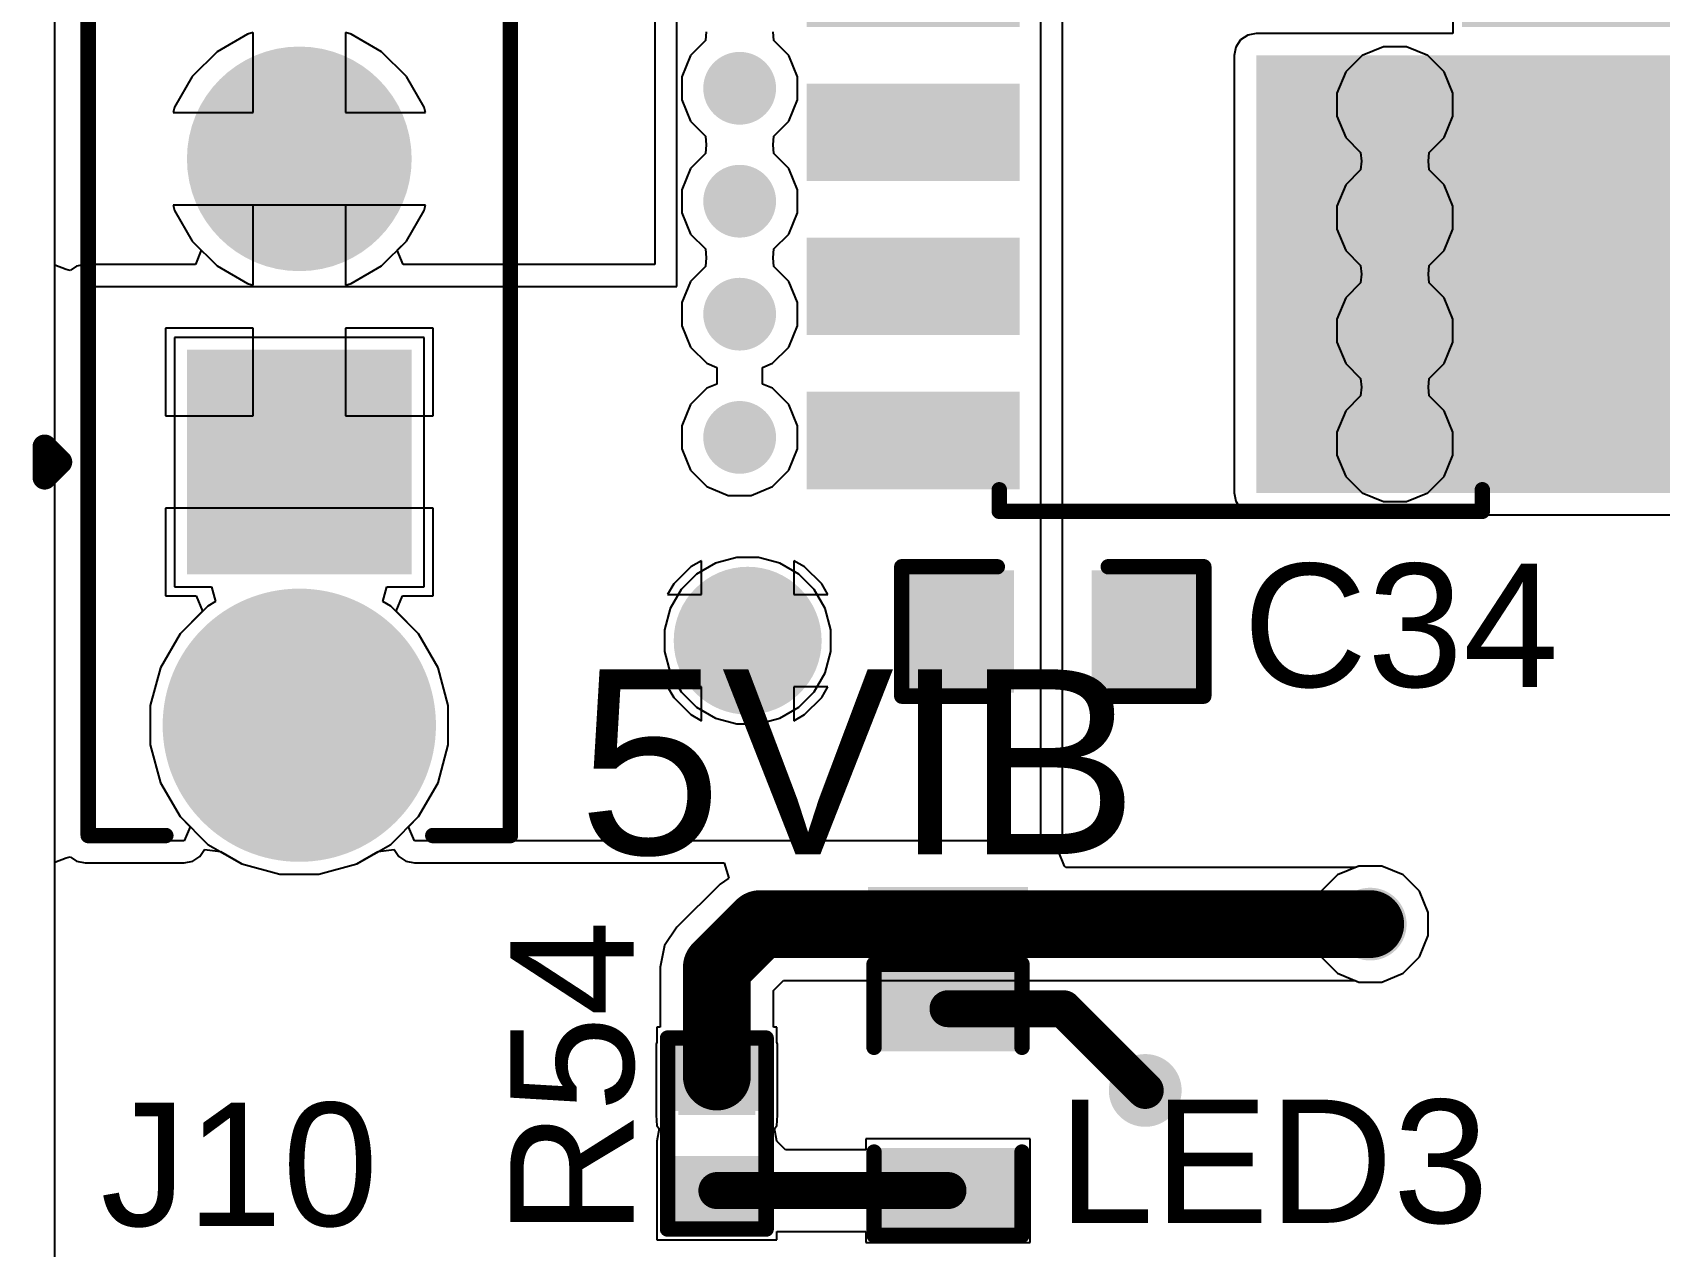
# Model space of a CAD drawing. Header units: millimetres. Extents: x 0 to 215, y 0 to 215.
# Drawn here: x 0.003 to 0.531, y 2.013 to 2.407 of the extents above; entities that cross this region are included whole.
import ezdxf

# ---------------------------------------------------------------- set-up
doc = ezdxf.new("R2010")
doc.units = ezdxf.units.MM
doc.header["$MEASUREMENT"] = 0
for name, color, linetype in [('BottomLayer', 5, 'Continuous'), ('BottomSolder', 6, 'Continuous'), ('MultiLayer', 9, 'Continuous'), ('PadHoleLayer', 156, 'Continuous'), ('TopLayer', 1, 'Continuous'), ('TopOverlay', 2, 'Continuous'), ('TopPaste', 8, 'Continuous'), ('TopSolder', 216, 'Continuous'), ('ViaHoleLayer', 16, 'Continuous')]:
    doc.layers.add(name, color=color, linetype=linetype)
doc.styles.add('Arial', font='', dxfattribs={"height": 0.2})
doc.styles.get('Arial').set_extended_font_data('Arial')

# ---------------------------------------------------------------- blocks, each defined once
blk = doc.blocks.new('R___0402_33')
at = {"layer": 'TopLayer'}
for points in [[(-0.0275, -0.0125), (-0.0275, 0.0125), (-0.0095, 0.0125), (-0.0095, -0.0125)], [(0.0095, -0.0125), (0.0095, 0.0125), (0.0275, 0.0125), (0.0275, -0.0125)]]:
    blk.add_hatch(color=1, dxfattribs=at).paths.add_polyline_path(points)
at = {"layer": 'TopPaste'}
for points in [[(-0.0275, -0.0125), (-0.0275, 0.0125), (-0.0095, 0.0125), (-0.0095, -0.0125)], [(0.0095, -0.0125), (0.0095, 0.0125), (0.0275, 0.0125), (0.0275, -0.0125)]]:
    blk.add_hatch(color=8, dxfattribs=at).paths.add_polyline_path(points)
at = {"layer": 'TopSolder'}
for points in [[(-0.02967, -0.01467), (-0.02967, 0.01467), (-0.00733, 0.01467), (-0.00733, -0.01467)], [(0.00733, -0.01467), (0.00733, 0.01467), (0.02967, 0.01467), (0.02967, -0.01467)]]:
    blk.add_hatch(color=216, dxfattribs=at).paths.add_polyline_path(points)
at = {"layer": 'TopOverlay'}
for points, const_width in [([(-0.031, 0.016), (-0.031, -0.016)], 0.005), ([(-0.031, 0.016), (0.031, 0.016)], 0.005), ([(0.031, 0.016), (0.031, -0.016)], 0.005), ([(-0.031, -0.016), (0.031, -0.016)], 0.005), ([(-0.032, -0.017), (0.032, -0.017)], 0.000127)]:
    blk.add_lwpolyline(points, dxfattribs=dict(at, const_width=const_width))
for points, const_width in [([(-0.03225, 0.016, 1), (-0.02975, 0.016, 1)], 0.0025), ([(-0.03225, 0.016, 1), (-0.02975, 0.016, 1)], 0.0025), ([(0.02975, 0.016, 1), (0.03225, 0.016, 1)], 0.0025), ([(0.02975, 0.016, 1), (0.03225, 0.016, 1)], 0.0025), ([(-0.03225, -0.016, 1), (-0.02975, -0.016, 1)], 0.0025), ([(-0.03225, -0.016, 1), (-0.02975, -0.016, 1)], 0.0025), ([(0.02975, -0.016, 1), (0.03225, -0.016, 1)], 0.0025), ([(0.02975, -0.016, 1), (0.03225, -0.016, 1)], 0.0025), ([(-0.03203, -0.017, 1), (-0.03197, -0.017, 1)], 0.0000635), ([(0.03197, -0.017, 1), (0.03203, -0.017, 1)], 0.0000635)]:
    blk.add_lwpolyline(points, format="xyb", close=True, dxfattribs=dict(at, const_width=const_width))
blk = doc.blocks.new('SOIC_8_81')
at = {"layer": 'TopLayer'}
for points in [[(-0.07579, 0.08681), (-0.07579, 0.06319), (-0.13681, 0.06319), (-0.13681, 0.08681)], [(0.13681, 0.08681), (0.13681, 0.06319), (0.07579, 0.06319), (0.07579, 0.08681)], [(-0.07579, 0.03681), (-0.07579, 0.01319), (-0.13681, 0.01319), (-0.13681, 0.03681)], [(0.13681, 0.03681), (0.13681, 0.01319), (0.07579, 0.01319), (0.07579, 0.03681)], [(-0.07579, -0.01319), (-0.07579, -0.03681), (-0.13681, -0.03681), (-0.13681, -0.01319)], [(0.13681, -0.01319), (0.13681, -0.03681), (0.07579, -0.03681), (0.07579, -0.01319)], [(-0.07579, -0.06319), (-0.07579, -0.08681), (-0.13681, -0.08681), (-0.13681, -0.06319)], [(0.13681, -0.06319), (0.13681, -0.08681), (0.07579, -0.08681), (0.07579, -0.06319)]]:
    blk.add_hatch(color=1, dxfattribs=at).paths.add_polyline_path(points)
at = {"layer": 'TopOverlay'}
blk.add_hatch(color=2, dxfattribs=at).paths.add_polyline_path([(-0.072, 0.062), (-0.059, 0.062), (-0.059, 0.088), (-0.072, 0.088)])
at = {"layer": 'TopPaste'}
for points in [[(-0.07579, 0.08681), (-0.07579, 0.06319), (-0.13681, 0.06319), (-0.13681, 0.08681)], [(0.13681, 0.08681), (0.13681, 0.06319), (0.07579, 0.06319), (0.07579, 0.08681)], [(-0.07579, 0.03681), (-0.07579, 0.01319), (-0.13681, 0.01319), (-0.13681, 0.03681)], [(0.13681, 0.03681), (0.13681, 0.01319), (0.07579, 0.01319), (0.07579, 0.03681)], [(-0.07579, -0.01319), (-0.07579, -0.03681), (-0.13681, -0.03681), (-0.13681, -0.01319)], [(0.13681, -0.01319), (0.13681, -0.03681), (0.07579, -0.03681), (0.07579, -0.01319)], [(-0.07579, -0.06319), (-0.07579, -0.08681), (-0.13681, -0.08681), (-0.13681, -0.06319)], [(0.13681, -0.06319), (0.13681, -0.08681), (0.07579, -0.08681), (0.07579, -0.06319)]]:
    blk.add_hatch(color=8, dxfattribs=at).paths.add_polyline_path(points)
at = {"layer": 'TopSolder'}
for points in [[(-0.07179, 0.09081), (-0.07179, 0.05919), (-0.14081, 0.05919), (-0.14081, 0.09081)], [(0.14081, 0.09081), (0.14081, 0.05919), (0.07179, 0.05919), (0.07179, 0.09081)], [(-0.07179, 0.04081), (-0.07179, 0.00919), (-0.14081, 0.00919), (-0.14081, 0.04081)], [(0.14081, 0.04081), (0.14081, 0.00919), (0.07179, 0.00919), (0.07179, 0.04081)], [(-0.07179, -0.00919), (-0.07179, -0.04081), (-0.14081, -0.04081), (-0.14081, -0.00919)], [(0.14081, -0.00919), (0.14081, -0.04081), (0.07179, -0.04081), (0.07179, -0.00919)], [(-0.07179, -0.05919), (-0.07179, -0.09081), (-0.14081, -0.09081), (-0.14081, -0.05919)], [(0.14081, -0.05919), (0.14081, -0.09081), (0.07179, -0.09081), (0.07179, -0.05919)]]:
    blk.add_hatch(color=216, dxfattribs=at).paths.add_polyline_path(points)
at = {"layer": 'TopOverlay', "const_width": 0.005}
for points in [[(0.07837, 0.098), (-0.07837, 0.098)], [(-0.07837, 0.098), (-0.07837, 0.091)], [(0.07837, 0.098), (0.07837, 0.091)], [(-0.148, 0.08), (-0.148, 0.07)], [(-0.143, 0.075), (-0.148, 0.08)], [(-0.143, 0.075), (-0.148, 0.07)], [(-0.07837, -0.091), (-0.07837, -0.098)], [(0.07837, -0.091), (0.07837, -0.098)], [(0.07837, -0.098), (-0.07837, -0.098)]]:
    blk.add_lwpolyline(points, dxfattribs=at)
at = {"layer": 'TopOverlay', "const_width": 0.0025}
for points in [[(-0.07962, 0.098, 1), (-0.07712, 0.098, 1)], [(-0.07962, 0.098, 1), (-0.07712, 0.098, 1)], [(0.07712, 0.098, 1), (0.07962, 0.098, 1)], [(0.07712, 0.098, 1), (0.07962, 0.098, 1)], [(-0.07962, 0.091, 1), (-0.07712, 0.091, 1)], [(0.07712, 0.091, 1), (0.07962, 0.091, 1)], [(-0.14925, 0.08, 1), (-0.14675, 0.08, 1)], [(-0.14925, 0.08, 1), (-0.14675, 0.08, 1)], [(-0.14425, 0.075, 1), (-0.14175, 0.075, 1)], [(-0.14425, 0.075, 1), (-0.14175, 0.075, 1)], [(-0.14925, 0.07, 1), (-0.14675, 0.07, 1)], [(-0.14925, 0.07, 1), (-0.14675, 0.07, 1)], [(-0.07962, -0.091, 1), (-0.07712, -0.091, 1)], [(0.07712, -0.091, 1), (0.07962, -0.091, 1)], [(-0.07962, -0.098, 1), (-0.07712, -0.098, 1)], [(-0.07962, -0.098, 1), (-0.07712, -0.098, 1)], [(0.07712, -0.098, 1), (0.07962, -0.098, 1)], [(0.07712, -0.098, 1), (0.07962, -0.098, 1)]]:
    blk.add_lwpolyline(points, format="xyb", close=True, dxfattribs=at)
blk = doc.blocks.new('LED_0603_91')
at = {"layer": 'TopLayer'}
for points in [[(-0.03937, 0.01969), (-0.01969, 0.01969), (-0.01969, -0.01969), (-0.03937, -0.01969)], [(0.01969, 0.01969), (0.03937, 0.01969), (0.03937, -0.01969), (0.01969, -0.01969)]]:
    blk.add_hatch(color=1, dxfattribs=at).paths.add_polyline_path(points)
at = {"layer": 'TopOverlay'}
blk.add_hatch(color=2, dxfattribs=at).paths.add_polyline_path([(0.044, -0.026), (0.069, -0.026), (0.069, 0.026), (0.044, 0.026)])
at = {"layer": 'TopPaste'}
for points in [[(-0.03937, 0.01969), (-0.01969, 0.01969), (-0.01969, -0.01969), (-0.03937, -0.01969)], [(0.01969, 0.01969), (0.03937, 0.01969), (0.03937, -0.01969), (0.01969, -0.01969)]]:
    blk.add_hatch(color=8, dxfattribs=at).paths.add_polyline_path(points)
at = {"layer": 'TopSolder'}
for points in [[(-0.04337, 0.02369), (-0.01569, 0.02369), (-0.01569, -0.02369), (-0.04337, -0.02369)], [(0.01569, 0.02369), (0.04337, 0.02369), (0.04337, -0.02369), (0.01569, -0.02369)]]:
    blk.add_hatch(color=216, dxfattribs=at).paths.add_polyline_path(points)
at = {"layer": 'TopOverlay', "const_width": 0.005}
for points in [[(-0.044, 0.024), (-0.017, 0.024)], [(-0.044, 0.024), (-0.044, -0.024)], [(0.017, 0.024), (0.044, 0.024)], [(0.044, 0.024), (0.044, -0.024)], [(-0.044, -0.024), (-0.017, -0.024)], [(0.017, -0.024), (0.044, -0.024)]]:
    blk.add_lwpolyline(points, dxfattribs=at)
at = {"layer": 'TopOverlay', "const_width": 0.0025}
for points in [[(-0.04525, 0.024, 1), (-0.04275, 0.024, 1)], [(-0.04525, 0.024, 1), (-0.04275, 0.024, 1)], [(-0.01825, 0.024, 1), (-0.01575, 0.024, 1)], [(0.01575, 0.024, 1), (0.01825, 0.024, 1)], [(0.04275, 0.024, 1), (0.04525, 0.024, 1)], [(0.04275, 0.024, 1), (0.04525, 0.024, 1)], [(-0.04525, -0.024, 1), (-0.04275, -0.024, 1)], [(-0.04525, -0.024, 1), (-0.04275, -0.024, 1)], [(-0.01825, -0.024, 1), (-0.01575, -0.024, 1)], [(0.01575, -0.024, 1), (0.01825, -0.024, 1)], [(0.04275, -0.024, 1), (0.04525, -0.024, 1)], [(0.04275, -0.024, 1), (0.04525, -0.024, 1)]]:
    blk.add_lwpolyline(points, format="xyb", close=True, dxfattribs=at)
blk = doc.blocks.new('T____P______TH_1_8___H_________0_92___105')
at = {"layer": 'BottomLayer'}
h = blk.add_hatch(color=5, dxfattribs=at)
edge = h.paths.add_edge_path()
edge.add_arc((0.006, 0.017), 0.02, 0, 360)
at = {"layer": 'BottomSolder'}
h = blk.add_hatch(color=6, dxfattribs=at)
edge = h.paths.add_edge_path()
edge.add_arc((0.006, 0.017), 0.024, 0, 360)
at = {"layer": 'MultiLayer'}
h = blk.add_hatch(color=9, dxfattribs=at)
edge = h.paths.add_edge_path()
edge.add_arc((0.006, 0.017), 0.02, 0, 360)
at = {"layer": 'PadHoleLayer'}
h = blk.add_hatch(color=156, dxfattribs=at)
edge = h.paths.add_edge_path()
edge.add_arc((0.006, 0.017), 0.01, 0, 360)
at = {"layer": 'TopLayer'}
h = blk.add_hatch(color=1, dxfattribs=at)
edge = h.paths.add_edge_path()
edge.add_arc((0.006, 0.017), 0.02, 0, 360)
at = {"layer": 'TopSolder'}
h = blk.add_hatch(color=216, dxfattribs=at)
edge = h.paths.add_edge_path()
edge.add_arc((0.006, 0.017), 0.024, 0, 360)
blk = doc.blocks.new('1053111206_108')
at = {"layer": 'BottomLayer'}
h = blk.add_hatch(color=5, dxfattribs=at)
edge = h.paths.add_edge_path()
edge.add_arc((-0.3315, 0.02638), 0.04134, 0, 360)
blk.add_hatch(color=5, dxfattribs=at).paths.add_polyline_path([(-0.27953, 0.05984), (-0.2126, 0.05984), (-0.2126, -0.00709), (-0.27953, -0.00709)])
h = blk.add_hatch(color=5, dxfattribs=at)
edge = h.paths.add_edge_path()
edge.add_arc((-0.14764, 0.02638), 0.03346, 0, 360)
at = {"layer": 'BottomSolder'}
h = blk.add_hatch(color=6, dxfattribs=at)
edge = h.paths.add_edge_path()
edge.add_arc((-0.3315, 0.02638), 0.04434, 0, 360)
blk.add_hatch(color=6, dxfattribs=at).paths.add_polyline_path([(-0.28253, 0.06284), (-0.2096, 0.06284), (-0.2096, -0.01009), (-0.28253, -0.01009)])
h = blk.add_hatch(color=6, dxfattribs=at)
edge = h.paths.add_edge_path()
edge.add_arc((-0.14764, 0.02638), 0.03646, 0, 360)
at = {"layer": 'MultiLayer'}
h = blk.add_hatch(color=9, dxfattribs=at)
edge = h.paths.add_edge_path()
edge.add_arc((-0.3315, 0.02638), 0.04134, 0, 360)
h = blk.add_hatch(color=9, dxfattribs=at)
edge = h.paths.add_edge_path()
edge.add_arc((-0.14764, 0.02638), 0.03346, 0, 360)
at = {"layer": 'PadHoleLayer'}
h = blk.add_hatch(color=156, dxfattribs=at)
edge = h.paths.add_edge_path()
edge.add_arc((-0.3315, 0.02638), 0.0315, 0, 360)
h = blk.add_hatch(color=156, dxfattribs=at)
edge = h.paths.add_edge_path()
edge.add_arc((-0.24606, 0.02638), 0.02362, 0, 360)
h = blk.add_hatch(color=156, dxfattribs=at)
edge = h.paths.add_edge_path()
edge.add_arc((-0.14764, 0.02638), 0.02362, 0, 360)
at = {"layer": 'TopLayer'}
h = blk.add_hatch(color=1, dxfattribs=at)
edge = h.paths.add_edge_path()
edge.add_arc((-0.3315, 0.02638), 0.04134, 0, 360)
blk.add_hatch(color=1, dxfattribs=at).paths.add_polyline_path([(-0.27953, 0.05984), (-0.2126, 0.05984), (-0.2126, -0.00709), (-0.27953, -0.00709)])
h = blk.add_hatch(color=1, dxfattribs=at)
edge = h.paths.add_edge_path()
edge.add_arc((-0.14764, 0.02638), 0.03346, 0, 360)
at = {"layer": 'TopSolder'}
h = blk.add_hatch(color=216, dxfattribs=at)
edge = h.paths.add_edge_path()
edge.add_arc((-0.3315, 0.02638), 0.04434, 0, 360)
blk.add_hatch(color=216, dxfattribs=at).paths.add_polyline_path([(-0.28253, 0.06284), (-0.2096, 0.06284), (-0.2096, -0.01009), (-0.28253, -0.01009)])
h = blk.add_hatch(color=216, dxfattribs=at)
edge = h.paths.add_edge_path()
edge.add_arc((-0.14764, 0.02638), 0.03646, 0, 360)
at = {"layer": 'TopOverlay'}
for points, const_width in [([(-0.25106, 0.109), (-0.24106, 0.109)], 0.00787), ([(-0.25106, 0.109), (-0.24606, 0.104)], 0.00787), ([(-0.24106, 0.109), (-0.24606, 0.104)], 0.00787), ([(-0.36732, 0.09488), (0.36732, 0.09488)], 0.005), ([(-0.36732, 0.09488), (-0.36732, 0.06969)], 0.005), ([(-0.36732, -0.01693), (-0.36732, -0.04213)], 0.005), ([(-0.36732, -0.04213), (-0.04921, -0.04213)], 0.005)]:
    blk.add_lwpolyline(points, dxfattribs=dict(at, const_width=const_width))
for points, const_width in [([(-0.25303, 0.109, 1), (-0.24909, 0.109, 1)], 0.00394), ([(-0.25303, 0.109, 1), (-0.24909, 0.109, 1)], 0.00394), ([(-0.24303, 0.109, 1), (-0.23909, 0.109, 1)], 0.00394), ([(-0.24303, 0.109, 1), (-0.23909, 0.109, 1)], 0.00394), ([(-0.24803, 0.104, 1), (-0.24409, 0.104, 1)], 0.00394), ([(-0.24803, 0.104, 1), (-0.24409, 0.104, 1)], 0.00394), ([(-0.36857, 0.09488, 1), (-0.36607, 0.09488, 1)], 0.0025), ([(-0.36857, 0.09488, 1), (-0.36607, 0.09488, 1)], 0.0025), ([(-0.36857, 0.06969, 1), (-0.36607, 0.06969, 1)], 0.0025), ([(-0.36857, -0.01693, 1), (-0.36607, -0.01693, 1)], 0.0025), ([(-0.36857, -0.04213, 1), (-0.36607, -0.04213, 1)], 0.0025), ([(-0.36857, -0.04213, 1), (-0.36607, -0.04213, 1)], 0.0025)]:
    blk.add_lwpolyline(points, format="xyb", close=True, dxfattribs=dict(at, const_width=const_width))
blk = doc.blocks.new('C___0603_173')
at = {"layer": 'TopLayer'}
for points in [[(-0.015, 0.0175), (-0.015, -0.0175), (-0.045, -0.0175), (-0.045, 0.0175)], [(0.045, 0.0175), (0.045, -0.0175), (0.015, -0.0175), (0.015, 0.0175)]]:
    blk.add_hatch(color=1, dxfattribs=at).paths.add_polyline_path(points)
at = {"layer": 'TopPaste'}
for points in [[(-0.015, 0.0175), (-0.015, -0.0175), (-0.045, -0.0175), (-0.045, 0.0175)], [(0.045, 0.0175), (0.045, -0.0175), (0.015, -0.0175), (0.015, 0.0175)]]:
    blk.add_hatch(color=8, dxfattribs=at).paths.add_polyline_path(points)
at = {"layer": 'TopSolder'}
for points in [[(-0.01264, 0.01986), (-0.01264, -0.01986), (-0.04736, -0.01986), (-0.04736, 0.01986)], [(0.04736, 0.01986), (0.04736, -0.01986), (0.01264, -0.01986), (0.01264, 0.01986)]]:
    blk.add_hatch(color=216, dxfattribs=at).paths.add_polyline_path(points)
at = {"layer": 'TopOverlay', "const_width": 0.005}
for points in [[(-0.018, 0.021), (-0.049, 0.021)], [(-0.049, 0.021), (-0.049, -0.021)], [(0.049, 0.021), (0.018, 0.021)], [(0.049, 0.021), (0.049, -0.021)], [(-0.018, -0.021), (-0.049, -0.021)], [(0.049, -0.021), (0.018, -0.021)]]:
    blk.add_lwpolyline(points, dxfattribs=at)
at = {"layer": 'TopOverlay', "const_width": 0.0025}
for points in [[(-0.05025, 0.021, 1), (-0.04775, 0.021, 1)], [(-0.05025, 0.021, 1), (-0.04775, 0.021, 1)], [(-0.01925, 0.021, 1), (-0.01675, 0.021, 1)], [(0.01675, 0.021, 1), (0.01925, 0.021, 1)], [(0.04775, 0.021, 1), (0.05025, 0.021, 1)], [(0.04775, 0.021, 1), (0.05025, 0.021, 1)], [(-0.05025, -0.021, 1), (-0.04775, -0.021, 1)], [(-0.05025, -0.021, 1), (-0.04775, -0.021, 1)], [(-0.01925, -0.021, 1), (-0.01675, -0.021, 1)], [(0.01675, -0.021, 1), (0.01925, -0.021, 1)], [(0.04775, -0.021, 1), (0.05025, -0.021, 1)], [(0.04775, -0.021, 1), (0.05025, -0.021, 1)]]:
    blk.add_lwpolyline(points, format="xyb", close=True, dxfattribs=at)

msp = doc.modelspace()

# ---------------------------------------------------------------- hatches: boundary and pattern name
at = {"layer": 'BottomLayer'}
h = msp.add_hatch(color=5, dxfattribs=at)
edge = h.paths.add_edge_path()
edge.add_arc((0.2324, 2.38933), 0.01181, 0, 360)
h = msp.add_hatch(color=5, dxfattribs=at)
edge = h.paths.add_edge_path()
edge.add_arc((0.445, 2.384), 0.01181, 0, 360)
h = msp.add_hatch(color=5, dxfattribs=at)
edge = h.paths.add_edge_path()
edge.add_arc((0.2324, 2.35267), 0.01181, 0, 360)
h = msp.add_hatch(color=5, dxfattribs=at)
edge = h.paths.add_edge_path()
edge.add_arc((0.445, 2.34733), 0.01181, 0, 360)
h = msp.add_hatch(color=5, dxfattribs=at)
edge = h.paths.add_edge_path()
edge.add_arc((0.2324, 2.316), 0.01181, 0, 360)
h = msp.add_hatch(color=5, dxfattribs=at)
edge = h.paths.add_edge_path()
edge.add_arc((0.445, 2.31067), 0.01181, 0, 360)
h = msp.add_hatch(color=5, dxfattribs=at)
edge = h.paths.add_edge_path()
edge.add_arc((0.2324, 2.276), 0.01181, 0, 360)
h = msp.add_hatch(color=5, dxfattribs=at)
edge = h.paths.add_edge_path()
edge.add_arc((0.445, 2.274), 0.01181, 0, 360)
h = msp.add_hatch(color=5, dxfattribs=at)
edge = h.paths.add_edge_path()
edge.add_arc((0.437, 2.118), 0.01181, 0, 360)
h = msp.add_hatch(color=5, dxfattribs=at)
edge = h.paths.add_edge_path()
edge.add_arc((0.364, 2.064), 0.01181, 0, 360)
at = {"layer": 'TopLayer'}
h = msp.add_hatch(color=1, dxfattribs=at)
edge = h.paths.add_edge_path()
edge.add_arc((0.2324, 2.38933), 0.01181, 0, 360)
for points in [[(0.4, 2.258), (0.596, 2.258), (0.596, 2.4), (0.4, 2.4)], [(0.2125, 2.056), (0.2375, 2.056), (0.2375, 2.079), (0.2125, 2.079)]]:
    msp.add_hatch(color=1, dxfattribs=at).paths.add_polyline_path(points)
h = msp.add_hatch(color=1, dxfattribs=at)
edge = h.paths.add_edge_path()
edge.add_arc((0.445, 2.384), 0.01181, 0, 360)
h = msp.add_hatch(color=1, dxfattribs=at)
edge = h.paths.add_edge_path()
edge.add_arc((0.2324, 2.35267), 0.01181, 0, 360)
h = msp.add_hatch(color=1, dxfattribs=at)
edge = h.paths.add_edge_path()
edge.add_arc((0.445, 2.34733), 0.01181, 0, 360)
h = msp.add_hatch(color=1, dxfattribs=at)
edge = h.paths.add_edge_path()
edge.add_arc((0.2324, 2.316), 0.01181, 0, 360)
h = msp.add_hatch(color=1, dxfattribs=at)
edge = h.paths.add_edge_path()
edge.add_arc((0.445, 2.31067), 0.01181, 0, 360)
h = msp.add_hatch(color=1, dxfattribs=at)
edge = h.paths.add_edge_path()
edge.add_arc((0.2324, 2.276), 0.01181, 0, 360)
h = msp.add_hatch(color=1, dxfattribs=at)
edge = h.paths.add_edge_path()
edge.add_arc((0.445, 2.274), 0.01181, 0, 360)
h = msp.add_hatch(color=1, dxfattribs=at)
edge = h.paths.add_edge_path()
edge.add_arc((0.437, 2.118), 0.01181, 0, 360)
h = msp.add_hatch(color=1, dxfattribs=at)
edge = h.paths.add_edge_path()
edge.add_arc((0.364, 2.064), 0.01181, 0, 360)
at = {"layer": 'ViaHoleLayer'}
h = msp.add_hatch(color=16, dxfattribs=at)
edge = h.paths.add_edge_path()
edge.add_arc((0.2324, 2.38933), 0.00591, 0, 360)
h = msp.add_hatch(color=16, dxfattribs=at)
edge = h.paths.add_edge_path()
edge.add_arc((0.445, 2.384), 0.00591, 0, 360)
h = msp.add_hatch(color=16, dxfattribs=at)
edge = h.paths.add_edge_path()
edge.add_arc((0.2324, 2.35267), 0.00591, 0, 360)
h = msp.add_hatch(color=16, dxfattribs=at)
edge = h.paths.add_edge_path()
edge.add_arc((0.445, 2.34733), 0.00591, 0, 360)
h = msp.add_hatch(color=16, dxfattribs=at)
edge = h.paths.add_edge_path()
edge.add_arc((0.2324, 2.316), 0.00591, 0, 360)
h = msp.add_hatch(color=16, dxfattribs=at)
edge = h.paths.add_edge_path()
edge.add_arc((0.445, 2.31067), 0.00591, 0, 360)
h = msp.add_hatch(color=16, dxfattribs=at)
edge = h.paths.add_edge_path()
edge.add_arc((0.2324, 2.276), 0.00591, 0, 360)
h = msp.add_hatch(color=16, dxfattribs=at)
edge = h.paths.add_edge_path()
edge.add_arc((0.445, 2.274), 0.00591, 0, 360)
h = msp.add_hatch(color=16, dxfattribs=at)
edge = h.paths.add_edge_path()
edge.add_arc((0.437, 2.118), 0.00591, 0, 360)
h = msp.add_hatch(color=16, dxfattribs=at)
edge = h.paths.add_edge_path()
edge.add_arc((0.364, 2.064), 0.00591, 0, 360)

# ---------------------------------------------------------------- linework, layer by layer
at = {"layer": 'BottomLayer'}
for p, q in [((0.0102, 0.0102), (0.0102, 3.2398)), ((0.07452, 2.4074), (0.07274, 2.40693)), ((0.07452, 2.38143), (0.07452, 2.4074)), ((0.1063, 2.40693), (0.10452, 2.4074)), ((0.10452, 2.4074), (0.10452, 2.38143)), ((0.22154, 2.40767), (0.22129, 2.40483)), ((0.24351, 2.40483), (0.24326, 2.40767)), ((0.07274, 2.40693), (0.06283, 2.40121)), ((0.11621, 2.40121), (0.1063, 2.40693)), ((0.22129, 2.40483), (0.21645, 2.39999)), ((0.24835, 2.39999), (0.24351, 2.40483)), ((0.44126, 2.40281), (0.43434, 2.39995)), ((0.44874, 2.40281), (0.44126, 2.40281)), ((0.45566, 2.39995), (0.44874, 2.40281)), ((0.06283, 2.40121), (0.05474, 2.39311)), ((0.1243, 2.39311), (0.11621, 2.40121)), ((0.21645, 2.39999), (0.21359, 2.39308)), ((0.25121, 2.39308), (0.24835, 2.39999)), ((0.43434, 2.39995), (0.42905, 2.39466)), ((0.46095, 2.39466), (0.45566, 2.39995)), ((0.05474, 2.39311), (0.04902, 2.3832)), ((0.13002, 2.3832), (0.1243, 2.39311)), ((0.21359, 2.39308), (0.21359, 2.38559)), ((0.25121, 2.38559), (0.25121, 2.39308)), ((0.42905, 2.39466), (0.42619, 2.38774)), ((0.46381, 2.38774), (0.46095, 2.39466)), ((0.42619, 2.38774), (0.42619, 2.38026)), ((0.46381, 2.38026), (0.46381, 2.38774)), ((0.04902, 2.3832), (0.04854, 2.38143)), ((0.04854, 2.38143), (0.07452, 2.38143)), ((0.10452, 2.38143), (0.1305, 2.38143)), ((0.1305, 2.38143), (0.13002, 2.3832)), ((0.21359, 2.38559), (0.21645, 2.37868)), ((0.24835, 2.37868), (0.25121, 2.38559)), ((0.21645, 2.37868), (0.22129, 2.37384)), ((0.24351, 2.37384), (0.24835, 2.37868)), ((0.42619, 2.38026), (0.42905, 2.37334)), ((0.46095, 2.37334), (0.46381, 2.38026)), ((0.22129, 2.37384), (0.22154, 2.371)), ((0.22154, 2.371), (0.22129, 2.36816)), ((0.24326, 2.371), (0.24351, 2.37384)), ((0.24351, 2.36816), (0.24326, 2.371)), ((0.42905, 2.37334), (0.43389, 2.3685)), ((0.45611, 2.3685), (0.46095, 2.37334)), ((0.22129, 2.36816), (0.21645, 2.36332)), ((0.24835, 2.36332), (0.24351, 2.36816)), ((0.43389, 2.3685), (0.43414, 2.36567)), ((0.43414, 2.36567), (0.43389, 2.36283)), ((0.45586, 2.36567), (0.45611, 2.3685)), ((0.45611, 2.36283), (0.45586, 2.36567)), ((0.21645, 2.36332), (0.21359, 2.35641)), ((0.25121, 2.35641), (0.24835, 2.36332)), ((0.43389, 2.36283), (0.42905, 2.35799)), ((0.46095, 2.35799), (0.45611, 2.36283)), ((0.21359, 2.35641), (0.21359, 2.34893)), ((0.25121, 2.34893), (0.25121, 2.35641)), ((0.42905, 2.35799), (0.42619, 2.35107)), ((0.46381, 2.35107), (0.46095, 2.35799)), ((0.07452, 2.35143), (0.04854, 2.35143)), ((0.04854, 2.35143), (0.04902, 2.34965)), ((0.04902, 2.34965), (0.05474, 2.33974)), ((0.07452, 2.32545), (0.07452, 2.35143)), ((0.1305, 2.35143), (0.10452, 2.35143)), ((0.10452, 2.35143), (0.10452, 2.32545)), ((0.1243, 2.33974), (0.13002, 2.34965)), ((0.13002, 2.34965), (0.1305, 2.35143)), ((0.42619, 2.35107), (0.42619, 2.34359)), ((0.46381, 2.34359), (0.46381, 2.35107)), ((0.21359, 2.34893), (0.21645, 2.34201)), ((0.24835, 2.34201), (0.25121, 2.34893)), ((0.05474, 2.33974), (0.06283, 2.33164)), ((0.11621, 2.33164), (0.1243, 2.33974)), ((0.21645, 2.34201), (0.22129, 2.33717)), ((0.24351, 2.33717), (0.24835, 2.34201)), ((0.42619, 2.34359), (0.42905, 2.33668)), ((0.46095, 2.33668), (0.46381, 2.34359)), ((0.22129, 2.33717), (0.22154, 2.33433)), ((0.22154, 2.33433), (0.22129, 2.33149)), ((0.24326, 2.33433), (0.24351, 2.33717)), ((0.24351, 2.33149), (0.24326, 2.33433)), ((0.42905, 2.33668), (0.43389, 2.33184)), ((0.45611, 2.33184), (0.46095, 2.33668)), ((0.06283, 2.33164), (0.07274, 2.32592)), ((0.1063, 2.32592), (0.11621, 2.33164)), ((0.22129, 2.33149), (0.21645, 2.32666)), ((0.24835, 2.32666), (0.24351, 2.33149)), ((0.43389, 2.33184), (0.43414, 2.329)), ((0.43414, 2.329), (0.43389, 2.32616)), ((0.45586, 2.329), (0.45611, 2.33184)), ((0.45611, 2.32616), (0.45586, 2.329)), ((0.07274, 2.32592), (0.07452, 2.32545)), ((0.10452, 2.32545), (0.1063, 2.32592)), ((0.21645, 2.32666), (0.21359, 2.31974)), ((0.25121, 2.31974), (0.24835, 2.32666)), ((0.43389, 2.32616), (0.42905, 2.32132)), ((0.46095, 2.32132), (0.45611, 2.32616)), ((0.21359, 2.31974), (0.21359, 2.31226)), ((0.25121, 2.31226), (0.25121, 2.31974)), ((0.42905, 2.32132), (0.42619, 2.31441)), ((0.46381, 2.31441), (0.46095, 2.32132)), ((0.21359, 2.31226), (0.21645, 2.30534)), ((0.24835, 2.30534), (0.25121, 2.31226)), ((0.42619, 2.31441), (0.42619, 2.30692)), ((0.46381, 2.30692), (0.46381, 2.31441)), ((0.12998, 2.30846), (0.04906, 2.30846)), ((0.04906, 2.30846), (0.04906, 2.22754)), ((0.12998, 2.22754), (0.12998, 2.30846)), ((0.42619, 2.30692), (0.42905, 2.30001)), ((0.46095, 2.30001), (0.46381, 2.30692)), ((0.21645, 2.30534), (0.22175, 2.30005)), ((0.24306, 2.30005), (0.24835, 2.30534)), ((0.22175, 2.30005), (0.225, 2.29871)), ((0.225, 2.29871), (0.225, 2.29329)), ((0.23981, 2.29871), (0.24306, 2.30005)), ((0.23981, 2.29329), (0.23981, 2.29871)), ((0.42905, 2.30001), (0.43389, 2.29517)), ((0.45611, 2.29517), (0.46095, 2.30001)), ((0.22175, 2.29195), (0.21645, 2.28666)), ((0.225, 2.29329), (0.22175, 2.29195)), ((0.24306, 2.29195), (0.23981, 2.29329)), ((0.24835, 2.28666), (0.24306, 2.29195)), ((0.43389, 2.29517), (0.43414, 2.29233)), ((0.43414, 2.29233), (0.43389, 2.28949)), ((0.45586, 2.29233), (0.45611, 2.29517)), ((0.45611, 2.28949), (0.45586, 2.29233)), ((0.21645, 2.28666), (0.21359, 2.27974)), ((0.25121, 2.27974), (0.24835, 2.28666)), ((0.43389, 2.28949), (0.42905, 2.28466)), ((0.46095, 2.28466), (0.45611, 2.28949)), ((0.42905, 2.28466), (0.42619, 2.27774)), ((0.46381, 2.27774), (0.46095, 2.28466)), ((0.21359, 2.27974), (0.21359, 2.27226)), ((0.25121, 2.27226), (0.25121, 2.27974)), ((0.42619, 2.27774), (0.42619, 2.27026)), ((0.46381, 2.27026), (0.46381, 2.27774)), ((0.21359, 2.27226), (0.21645, 2.26534)), ((0.24835, 2.26534), (0.25121, 2.27226)), ((0.42619, 2.27026), (0.42905, 2.26334)), ((0.46095, 2.26334), (0.46381, 2.27026)), ((0.21645, 2.26534), (0.22175, 2.26005)), ((0.24306, 2.26005), (0.24835, 2.26534)), ((0.22175, 2.26005), (0.22866, 2.25719)), ((0.23614, 2.25719), (0.24306, 2.26005)), ((0.42905, 2.26334), (0.43434, 2.25805)), ((0.45566, 2.25805), (0.46095, 2.26334)), ((0.22866, 2.25719), (0.23614, 2.25719)), ((0.43434, 2.25805), (0.44126, 2.25519)), ((0.44126, 2.25519), (0.44874, 2.25519)), ((0.44874, 2.25519), (0.45566, 2.25805)), ((0.22458, 2.23516), (0.21842, 2.23161)), ((0.23145, 2.237), (0.22458, 2.23516)), ((0.23855, 2.237), (0.23145, 2.237)), ((0.24542, 2.23516), (0.23855, 2.237)), ((0.25158, 2.23161), (0.24542, 2.23516)), ((0.21842, 2.23161), (0.21339, 2.22658)), ((0.25661, 2.22658), (0.25158, 2.23161)), ((0.04906, 2.22754), (0.06107, 2.22754)), ((0.06237, 2.22271), (0.05984, 2.22125)), ((0.06107, 2.22754), (0.06237, 2.22271)), ((0.11667, 2.22271), (0.11797, 2.22754)), ((0.1192, 2.22125), (0.11667, 2.22271)), ((0.11797, 2.22754), (0.12998, 2.22754)), ((0.21339, 2.22658), (0.20984, 2.22042)), ((0.26016, 2.22042), (0.25661, 2.22658)), ((0.05984, 2.22125), (0.05084, 2.21225)), ((0.1282, 2.21225), (0.1192, 2.22125)), ((0.20984, 2.22042), (0.208, 2.21355)), ((0.262, 2.21355), (0.26016, 2.22042)), ((0.05084, 2.21225), (0.04448, 2.20122)), ((0.13456, 2.20122), (0.1282, 2.21225)), ((0.208, 2.21355), (0.208, 2.20645)), ((0.262, 2.20645), (0.262, 2.21355)), ((0.208, 2.20645), (0.20984, 2.19958)), ((0.26016, 2.19958), (0.262, 2.20645)), ((0.04448, 2.20122), (0.04118, 2.18893)), ((0.13786, 2.18893), (0.13456, 2.20122)), ((0.20984, 2.19958), (0.21339, 2.19342)), ((0.25661, 2.19342), (0.26016, 2.19958)), ((0.21339, 2.19342), (0.21842, 2.18839)), ((0.25158, 2.18839), (0.25661, 2.19342)), ((0.04118, 2.18893), (0.04118, 2.1762)), ((0.13786, 2.1762), (0.13786, 2.18893)), ((0.21842, 2.18839), (0.22458, 2.18484)), ((0.24542, 2.18484), (0.25158, 2.18839)), ((0.22458, 2.18484), (0.23145, 2.183)), ((0.23145, 2.183), (0.23855, 2.183)), ((0.23855, 2.183), (0.24542, 2.18484)), ((0.04118, 2.1762), (0.04448, 2.16391)), ((0.13456, 2.16391), (0.13786, 2.1762)), ((0.04448, 2.16391), (0.05084, 2.15289)), ((0.1282, 2.15289), (0.13456, 2.16391)), ((0.05084, 2.15289), (0.05984, 2.14389)), ((0.1192, 2.14389), (0.1282, 2.15289)), ((0.05984, 2.14389), (0.07086, 2.13752)), ((0.10818, 2.13752), (0.1192, 2.14389)), ((0.07086, 2.13752), (0.08316, 2.13423)), ((0.08316, 2.13423), (0.09588, 2.13423)), ((0.09588, 2.13423), (0.10818, 2.13752)), ((0.42634, 2.13395), (0.42105, 2.12866)), ((0.43326, 2.13681), (0.42634, 2.13395)), ((0.44074, 2.13681), (0.43326, 2.13681)), ((0.44766, 2.13395), (0.44074, 2.13681)), ((0.45295, 2.12866), (0.44766, 2.13395)), ((0.42105, 2.12866), (0.41819, 2.12174)), ((0.45581, 2.12174), (0.45295, 2.12866)), ((0.41819, 2.12174), (0.41819, 2.11426)), ((0.45581, 2.11426), (0.45581, 2.12174)), ((0.41819, 2.11426), (0.42105, 2.10734)), ((0.45295, 2.10734), (0.45581, 2.11426)), ((0.42105, 2.10734), (0.42634, 2.10205)), ((0.44766, 2.10205), (0.45295, 2.10734)), ((0.42634, 2.10205), (0.43326, 2.09919)), ((0.44074, 2.09919), (0.44766, 2.10205)), ((0.43326, 2.09919), (0.44074, 2.09919))]:
    msp.add_line(p, q, dxfattribs=at)
at = {"layer": 'TopLayer'}
for p, q in [((0.0102, 2.33193), (0.0102, 3.2398)), ((0.20486, 2.44), (0.20486, 2.33214)), ((0.212, 2.325), (0.212, 2.44)), ((0.33, 2.44), (0.33, 2.145)), ((0.33714, 2.145), (0.33714, 2.44)), ((0.46379, 2.44381), (0.46379, 2.40714)), ((0.07452, 2.4074), (0.07274, 2.40693)), ((0.07452, 2.38143), (0.07452, 2.4074)), ((0.1063, 2.40693), (0.10452, 2.4074)), ((0.10452, 2.4074), (0.10452, 2.38143)), ((0.07274, 2.40693), (0.06283, 2.40121)), ((0.11621, 2.40121), (0.1063, 2.40693)), ((0.39341, 2.40273), (0.39286, 2.4)), ((0.39495, 2.40505), (0.39341, 2.40273)), ((0.39727, 2.40659), (0.39495, 2.40505)), ((0.4, 2.40714), (0.39727, 2.40659)), ((0.46379, 2.40714), (0.4, 2.40714)), ((0.06283, 2.40121), (0.05474, 2.39311)), ((0.1243, 2.39311), (0.11621, 2.40121)), ((0.39286, 2.4), (0.39286, 2.258)), ((0.05474, 2.39311), (0.04902, 2.3832)), ((0.13002, 2.3832), (0.1243, 2.39311)), ((0.04902, 2.3832), (0.04854, 2.38143)), ((0.04854, 2.38143), (0.07452, 2.38143)), ((0.10452, 2.38143), (0.1305, 2.38143)), ((0.1305, 2.38143), (0.13002, 2.3832)), ((0.08952, 2.35143), (0.04854, 2.35143)), ((0.04854, 2.35143), (0.04902, 2.34965)), ((0.04902, 2.34965), (0.05474, 2.33974)), ((0.1305, 2.35143), (0.08952, 2.35143)), ((0.1243, 2.33974), (0.13002, 2.34965)), ((0.13002, 2.34965), (0.1305, 2.35143)), ((0.05474, 2.33974), (0.05772, 2.33676)), ((0.12132, 2.33676), (0.1243, 2.33974)), ((0.05772, 2.33676), (0.05581, 2.33214)), ((0.12323, 2.33214), (0.12132, 2.33676)), ((0.01383, 2.33049), (0.0102, 2.33193)), ((0.0152, 2.33021), (0.01383, 2.33049)), ((0.01727, 2.33159), (0.0152, 2.33021)), ((0.02, 2.33214), (0.01727, 2.33159)), ((0.05581, 2.33214), (0.02, 2.33214)), ((0.20486, 2.33214), (0.12323, 2.33214)), ((0.02, 2.145), (0.02, 2.325)), ((0.02, 2.325), (0.212, 2.325)), ((0.07452, 2.31146), (0.04606, 2.31146)), ((0.04606, 2.31146), (0.04606, 2.283)), ((0.07452, 2.283), (0.07452, 2.31146)), ((0.13298, 2.31146), (0.10452, 2.31146)), ((0.10452, 2.31146), (0.10452, 2.283)), ((0.13298, 2.283), (0.13298, 2.31146)), ((0.04606, 2.283), (0.07452, 2.283)), ((0.10452, 2.283), (0.13298, 2.283)), ((0.39286, 2.258), (0.39341, 2.25527)), ((0.39341, 2.25527), (0.39495, 2.25295)), ((0.08952, 2.253), (0.04606, 2.253)), ((0.04606, 2.253), (0.04606, 2.22454)), ((0.13298, 2.253), (0.08952, 2.253)), ((0.13298, 2.22454), (0.13298, 2.253)), ((0.39495, 2.25295), (0.39727, 2.25141)), ((0.39727, 2.25141), (0.4, 2.25086)), ((0.4, 2.25086), (0.55514, 2.25086)), ((0.21658, 2.23401), (0.21099, 2.22842)), ((0.22, 2.23598), (0.21658, 2.23401)), ((0.22, 2.225), (0.22, 2.23598)), ((0.25342, 2.23401), (0.25, 2.23598)), ((0.25, 2.23598), (0.25, 2.225)), ((0.25901, 2.22842), (0.25342, 2.23401)), ((0.21099, 2.22842), (0.20902, 2.225)), ((0.26098, 2.225), (0.25901, 2.22842)), ((0.04606, 2.22454), (0.05606, 2.22454)), ((0.05606, 2.22454), (0.05813, 2.21954)), ((0.12091, 2.21954), (0.12298, 2.22454)), ((0.12298, 2.22454), (0.13298, 2.22454)), ((0.20902, 2.225), (0.22, 2.225)), ((0.25, 2.225), (0.26098, 2.225)), ((0.05813, 2.21954), (0.05084, 2.21225)), ((0.1282, 2.21225), (0.12091, 2.21954)), ((0.05084, 2.21225), (0.04448, 2.20122)), ((0.13456, 2.20122), (0.1282, 2.21225)), ((0.04448, 2.20122), (0.04118, 2.18893)), ((0.13786, 2.18893), (0.13456, 2.20122)), ((0.22, 2.195), (0.20902, 2.195)), ((0.20902, 2.195), (0.21099, 2.19158)), ((0.21099, 2.19158), (0.21658, 2.18599)), ((0.22, 2.18402), (0.22, 2.195)), ((0.26098, 2.195), (0.25, 2.195)), ((0.25, 2.195), (0.25, 2.18402)), ((0.25342, 2.18599), (0.25901, 2.19158)), ((0.25901, 2.19158), (0.26098, 2.195)), ((0.04118, 2.18893), (0.04118, 2.1762)), ((0.13786, 2.1762), (0.13786, 2.18893)), ((0.21658, 2.18599), (0.22, 2.18402)), ((0.25, 2.18402), (0.25342, 2.18599)), ((0.04118, 2.1762), (0.04448, 2.16391)), ((0.13456, 2.16391), (0.13786, 2.1762)), ((0.04448, 2.16391), (0.05084, 2.15289)), ((0.1282, 2.15289), (0.13456, 2.16391)), ((0.05084, 2.15289), (0.05411, 2.14962)), ((0.05411, 2.14962), (0.05219, 2.145)), ((0.12493, 2.14962), (0.1282, 2.15289)), ((0.12685, 2.145), (0.12493, 2.14962)), ((0.05219, 2.145), (0.02, 2.145)), ((0.33, 2.145), (0.12685, 2.145)), ((0.33659, 2.14227), (0.33714, 2.145)), ((0.0102, 2.13807), (0.01383, 2.13951)), ((0.0102, 0.0102), (0.0102, 2.13807)), ((0.01383, 2.13951), (0.0152, 2.13979)), ((0.0152, 2.13979), (0.01727, 2.13841)), ((0.01727, 2.13841), (0.02, 2.13786)), ((0.05219, 2.13786), (0.05492, 2.13841)), ((0.05492, 2.13841), (0.05724, 2.13995)), ((0.05724, 2.13995), (0.05879, 2.14227)), ((0.05879, 2.14227), (0.0639, 2.14154)), ((0.0639, 2.14154), (0.07086, 2.13752)), ((0.10818, 2.13752), (0.11514, 2.14154)), ((0.11514, 2.14154), (0.12025, 2.14227)), ((0.12025, 2.14227), (0.1218, 2.13995)), ((0.1218, 2.13995), (0.12412, 2.13841)), ((0.12412, 2.13841), (0.12685, 2.13786)), ((0.33598, 2.14135), (0.33659, 2.14227)), ((0.33779, 2.13682), (0.33598, 2.14135)), ((0.02, 2.13786), (0.05219, 2.13786)), ((0.07086, 2.13752), (0.08316, 2.13423)), ((0.08316, 2.13423), (0.09588, 2.13423)), ((0.09588, 2.13423), (0.10818, 2.13752)), ((0.12685, 2.13786), (0.22733, 2.13786)), ((0.22884, 2.13286), (0.22602, 2.13098)), ((0.22733, 2.13786), (0.22884, 2.13286)), ((0.3382, 2.13635), (0.33779, 2.13682)), ((0.43215, 2.13635), (0.3382, 2.13635)), ((0.43326, 2.13681), (0.43215, 2.13635)), ((0.44074, 2.13681), (0.43326, 2.13681)), ((0.44766, 2.13395), (0.44074, 2.13681)), ((0.45295, 2.12866), (0.44766, 2.13395)), ((0.22602, 2.13098), (0.21202, 2.11698)), ((0.45581, 2.12174), (0.45295, 2.12866)), ((0.21202, 2.11698), (0.20804, 2.11102)), ((0.45581, 2.11426), (0.45581, 2.12174)), ((0.45295, 2.10734), (0.45581, 2.11426)), ((0.20804, 2.11102), (0.20665, 2.104)), ((0.44766, 2.10205), (0.45295, 2.10734)), ((0.20665, 2.104), (0.20665, 2.0845)), ((0.44074, 2.09919), (0.44766, 2.10205)), ((0.24335, 2.0964), (0.2466, 2.09965)), ((0.24335, 2.0845), (0.24335, 2.0964)), ((0.2466, 2.09965), (0.43215, 2.09965)), ((0.43215, 2.09965), (0.43326, 2.09919)), ((0.43326, 2.09919), (0.44074, 2.09919)), ((0.20665, 2.0845), (0.2055, 2.0845)), ((0.2055, 2.0845), (0.2055, 2.07969)), ((0.2445, 2.0845), (0.24335, 2.0845)), ((0.2445, 2.07969), (0.2445, 2.0845)), ((0.2055, 2.07969), (0.20536, 2.079)), ((0.20536, 2.079), (0.20536, 2.056)), ((0.24464, 2.079), (0.2445, 2.07969)), ((0.24464, 2.056), (0.24464, 2.079)), ((0.20536, 2.056), (0.2055, 2.0525)), ((0.2445, 2.0525), (0.24464, 2.056)), ((0.2055, 2.0525), (0.2055, 2.0525)), ((0.2055, 2.0525), (0.20625, 2.0516)), ((0.20625, 2.0516), (0.2055, 2.0475)), ((0.24375, 2.0516), (0.2445, 2.0525)), ((0.2445, 2.0475), (0.24375, 2.0516)), ((0.2445, 2.0525), (0.2445, 2.0525)), ((0.32669, 2.04832), (0.27331, 2.04832)), ((0.27331, 2.04832), (0.27331, 2.04475)), ((0.32669, 2.01463), (0.32669, 2.04832)), ((0.2055, 2.0475), (0.2055, 2.04624)), ((0.2055, 2.04624), (0.2055, 2.0155)), ((0.24725, 2.04475), (0.2445, 2.0475)), ((0.27331, 2.04475), (0.24725, 2.04475)), ((0.2445, 2.0155), (0.2445, 2.01825)), ((0.2445, 2.01825), (0.27331, 2.01825)), ((0.27331, 2.01825), (0.27331, 2.01463)), ((0.2055, 2.0155), (0.2445, 2.0155)), ((0.27331, 2.01463), (0.32669, 2.01463))]:
    msp.add_line(p, q, dxfattribs=at)
for points, const_width in [([(0.225, 2.104), (0.239, 2.118)], 0.022), ([(0.239, 2.118), (0.437, 2.118)], 0.022), ([(0.225, 2.0685), (0.225, 2.104)], 0.022), ([(0.3, 2.09053), (0.33747, 2.09053)], 0.012), ([(0.33747, 2.09053), (0.364, 2.064)], 0.012), ([(0.225, 2.0315), (0.3, 2.0315)], 0.012), ([(0.3, 2.03147), (0.3, 2.0315)], 0.008)]:
    msp.add_lwpolyline(points, dxfattribs=dict(at, const_width=const_width))
for points, const_width in [([(0.2335, 2.118, 1), (0.2445, 2.118, 1)], 0.011), ([(0.2335, 2.118, 1), (0.2445, 2.118, 1)], 0.011), ([(0.4315, 2.118, 1), (0.4425, 2.118, 1)], 0.011), ([(0.2195, 2.104, 1), (0.2305, 2.104, 1)], 0.011), ([(0.2195, 2.104, 1), (0.2305, 2.104, 1)], 0.011), ([(0.297, 2.09053, 1), (0.303, 2.09053, 1)], 0.006), ([(0.33447, 2.09053, 1), (0.34047, 2.09053, 1)], 0.006), ([(0.33447, 2.09053, 1), (0.34047, 2.09053, 1)], 0.006), ([(0.2195, 2.0685, 1), (0.2305, 2.0685, 1)], 0.011), ([(0.361, 2.064, 1), (0.367, 2.064, 1)], 0.006), ([(0.222, 2.0315, 1), (0.228, 2.0315, 1)], 0.006), ([(0.297, 2.0315, 1), (0.303, 2.0315, 1)], 0.006), ([(0.298, 2.0315, 1), (0.302, 2.0315, 1)], 0.004), ([(0.298, 2.03147, 1), (0.302, 2.03147, 1)], 0.004)]:
    msp.add_lwpolyline(points, format="xyb", close=True, dxfattribs=dict(at, const_width=const_width))

# ---------------------------------------------------------------- block references
for name, p, rotation in [('1053111206_108', (0.1159, 2.51406), 90), ('SOIC_8_81', (0.395, 2.35), 180), ('C___0603_173', (0.334, 2.213), 180), ('LED_0603_91', (0.3, 2.061), 90), ('R___0402_33', (0.225, 2.05), 90)]:
    msp.add_blockref(name, p, dxfattribs=dict(rotation=rotation))
msp.add_blockref('T____P______TH_1_8___H_________0_92___105', (0.229, 2.193))

# ---------------------------------------------------------------- texts
at = {"layer": 'TopOverlay', "style": 'Arial'}
for s, height, p in [('C34', 0.04, (0.39568, 2.19501)), ('5VIB', 0.06, (0.18, 2.1407)), ('J10', 0.04, (0.02502, 2.02001)), ('LED3', 0.04, (0.33569, 2.02101))]:
    msp.add_text(s, height=height, dxfattribs=at).set_placement(p)
msp.add_text('R54', height=0.04, rotation=90, dxfattribs=at).set_placement((0.19799, 2.01668))

doc.saveas('drawing.dxf')
